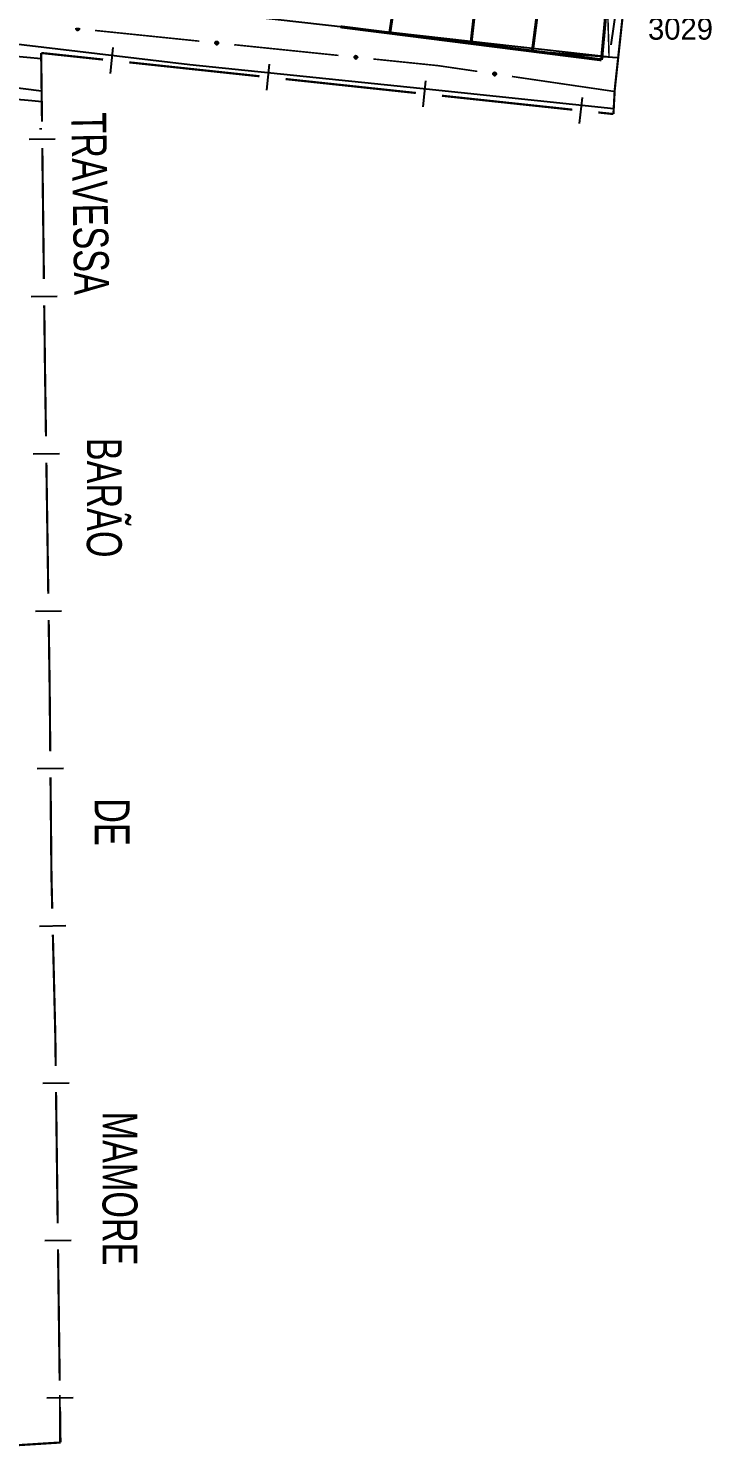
# Model space of a CAD drawing. Extents: x 202481 to 204056, y 4838981 to 4840330.
# Drawn here: x 203859.2 to 203937.4, y 4839055.5 to 4839218.1 of the extents above; entities that cross this region are included whole.
import ezdxf
from ezdxf.enums import TextEntityAlignment as Align

# ---------------------------------------------------------------- set-up
doc = ezdxf.new("R2010")
doc.units = 0
doc.header["$LTSCALE"] = 1.5
doc.header["$MEASUREMENT"] = 0
doc.linetypes.add('TRACO_25', pattern=[8, 3, -1, 1, -1, 1, -1])
for name, color, linetype in [('CD_MALHA_LOTES', 7, 'CONTINUOUS'), ('HD-CANAIS', 7, 'CONTINUOUS'), ('LM-LIM-SETORES-BAIRROS', 250, 'CONTINUOUS'), ('RU-QUADRA', 210, 'CONTINUOUS'), ('SV-EIXO-RUA-PAV', 20, 'CONTINUOUS'), ('SV-RUA-NAO-PAV', 7, 'CONTINUOUS'), ('SV-RUA-PAVIM', 7, 'CONTINUOUS'), ('SV-TXT-RUA-N-PAV', 7, 'CONTINUOUS'), ('Th_NmrPort', 1, 'CONTINUOUS')]:
    doc.layers.add(name, color=color, linetype=linetype)
doc.styles.add('ARIAL', font='ARIAL.SHX')

msp = doc.modelspace()

# ---------------------------------------------------------------- linework, layer by layer
at = {"layer": 'CD_MALHA_LOTES', "linetype": 'Continuous', "const_width": 0.35, "flags": 128}
for points in [[(203900.59, 4839217.55), (203903.04, 4839233.83)], [(203909.89, 4839216.37), (203911.71, 4839232.39)], [(203916.92, 4839215.48), (203917.85, 4839222.66)], [(203925.49, 4839221.56), (203924.83, 4839214.48)], [(203900.59, 4839217.55), (203894.95, 4839218.26)], [(203909.89, 4839216.37), (203900.59, 4839217.55)], [(203916.92, 4839215.48), (203909.89, 4839216.37)], [(203924.83, 4839214.48), (203916.92, 4839215.48)]]:
    msp.add_lwpolyline(points, dxfattribs=at)
at = {"layer": 'HD-CANAIS', "linetype": 'Continuous'}
for points in [[(203860.698208, 4839214.595294, 4.88), (203852.44, 4839215.37, 4.88), (203845.52, 4839215.76, 4.88), (203833.62, 4839216.04, 4.88), (203823.01, 4839216.03, 4.88)], [(203822.84, 4839212.08, 4.88), (203839.69, 4839212.14, 4.88), (203847.18, 4839212.02, 4.88), (203854.41, 4839211.72, 4.88), (203860.742584, 4839210.947373, 4.88)]]:
    msp.add_polyline3d(points, dxfattribs=at)
at = {"layer": 'LM-LIM-SETORES-BAIRROS', "const_width": 0.25}
for points in [[(203926.34, 4839211.08), (203927.354034, 4839220.48197)], [(203860.700553, 4839214.402497), (203860.69, 4839215.27)], [(203860.69, 4839215.27), (203867.782162, 4839214.513142)], [(203860.7857, 4839207.403015), (203860.700553, 4839214.402497)], [(203870.765223, 4839214.194797), (203885.680531, 4839212.603071)], [(203888.663593, 4839212.284726), (203903.578901, 4839210.693001)], [(203906.561962, 4839210.374656), (203921.47727, 4839208.78293)], [(203926.19, 4839208.28), (203926.310925, 4839210.537274)], [(203926.310925, 4839210.537274), (203926.34, 4839211.08)], [(203924.460332, 4839208.464585), (203925.454686, 4839208.35847)], [(203925.454686, 4839208.35847), (203926.19, 4839208.28)], [(203861.00465, 4839189.404346), (203860.822192, 4839204.403237)], [(203861.13, 4839179.1), (203861.041142, 4839186.404568)], [(203861.140187, 4839178.405183), (203861.13, 4839179.1)], [(203861.242804, 4839171.405936), (203861.140187, 4839178.405183)], [(203861.506676, 4839153.40787), (203861.286782, 4839168.406258)], [(203861.66, 4839142.95), (203861.550654, 4839150.408192)], [(203861.665176, 4839142.409018), (203861.66, 4839142.95)], [(203861.732143, 4839135.409339), (203861.665176, 4839142.409018)], [(203861.87, 4839121), (203861.760843, 4839132.409476)], [(203861.88437, 4839120.410173), (203861.87, 4839121)], [(203861.957438, 4839117.411063), (203861.88437, 4839120.410173)], [(203862.31, 4839102.94), (203862.030506, 4839114.411953)], [(203862.316642, 4839102.415399), (203862.31, 4839102.94)], [(203862.354622, 4839099.41564), (203862.316642, 4839102.415399)], [(203862.5825, 4839081.417082), (203862.392602, 4839096.41588)], [(203862.810379, 4839063.418525), (203862.62048, 4839078.417323)], [(203862.9, 4839056.34), (203862.848359, 4839060.418765)], [(203852.000505, 4839055.656452), (203861.980898, 4839056.282361)], [(203861.980898, 4839056.282361), (203862.9, 4839056.34)]]:
    msp.add_lwpolyline(points, dxfattribs=at)
at = {"layer": 'LM-LIM-SETORES-BAIRROS'}
for points in [[(203868.617343, 4839212.915496), (203868.935688, 4839215.898557)], [(203886.515713, 4839211.005425), (203886.834058, 4839213.988487)], [(203904.414082, 4839209.095355), (203904.732427, 4839212.078416)], [(203922.312452, 4839207.185284), (203922.630797, 4839210.168346)], [(203862.309917, 4839205.421408), (203859.310139, 4839205.384917)], [(203862.528867, 4839187.42274), (203859.529089, 4839187.386248)], [(203862.771962, 4839169.42814), (203859.772284, 4839169.384161)], [(203863.035834, 4839151.430074), (203860.036156, 4839151.386095)], [(203863.251208, 4839133.42378), (203860.251345, 4839133.39508)], [(203863.505705, 4839115.448191), (203860.506595, 4839115.375122)], [(203863.879821, 4839097.43479), (203860.880062, 4839097.39681)], [(203864.1077, 4839079.436232), (203861.107941, 4839079.398253)], [(203864.335579, 4839061.437675), (203861.335819, 4839061.399695)]]:
    msp.add_lwpolyline(points, dxfattribs=at)
at = {"layer": 'RU-QUADRA', "linetype": 'Continuous', "const_width": 0.18, "flags": 128}
msp.add_lwpolyline([(203925.49, 4839221.56), (203925.69, 4839214.79), (203916.92, 4839215.48), (203909.89, 4839216.37), (203900.59, 4839217.55), (203894.95, 4839218.26)], dxfattribs=at)
at = {"layer": 'SV-EIXO-RUA-PAV'}
for points in [[(203865.04249, 4839218.101693), (203865.051137, 4839218.065905), (203865.050639, 4839218.03014), (203865.043821, 4839217.99657), (203865.027919, 4839217.962242), (203865.003262, 4839217.928319), (203864.964898, 4839217.897278), (203864.926885, 4839217.878585), (203864.891048, 4839217.872899), (203864.855095, 4839217.873627), (203864.819785, 4839217.880623), (203864.786964, 4839217.894753), (203864.752853, 4839217.91964), (203864.722717, 4839217.957911), (203864.703641, 4839217.995612), (203864.697453, 4839218.031359), (203864.698967, 4839218.066739), (203864.705001, 4839218.101585)], [(203864.697453, 4839218.031359), (203865.050639, 4839218.03014)], [(203864.698967, 4839218.066739), (203865.051137, 4839218.065905)], [(203864.700751, 4839218.048355), (203865.048872, 4839218.045602)], [(203864.703641, 4839217.995612), (203865.043821, 4839217.99657)], [(203864.703921, 4839218.012366), (203865.044176, 4839218.013163)], [(203864.715236, 4839217.975544), (203865.031058, 4839217.978844)], [(203864.722717, 4839217.957911), (203865.027919, 4839217.962242)], [(203864.741761, 4839217.939906), (203865.01251, 4839217.945081)], [(203864.752853, 4839217.91964), (203865.003262, 4839217.928319)], [(203864.775629, 4839217.909002), (203864.976316, 4839217.913127)], [(203864.786964, 4839217.894753), (203864.964898, 4839217.897278)], [(203864.807756, 4839217.887878), (203864.939459, 4839217.888099)], [(203864.819785, 4839217.880623), (203864.926885, 4839217.878585)], [(203880.614105, 4839216.400351), (203880.967291, 4839216.399132)], [(203880.61562, 4839216.435731), (203880.967789, 4839216.434897)], [(203880.617403, 4839216.417347), (203880.965524, 4839216.414594)], [(203880.620293, 4839216.364604), (203880.960473, 4839216.365562)], [(203880.620573, 4839216.381359), (203880.960829, 4839216.382156)], [(203880.621653, 4839216.470578), (203880.959142, 4839216.470685)], [(203880.622516, 4839216.453858), (203880.958699, 4839216.455072)], [(203880.631888, 4839216.344536), (203880.94771, 4839216.347837)], [(203880.63278, 4839216.487098), (203880.946026, 4839216.492034)], [(203880.634525, 4839216.504864), (203880.94194, 4839216.511572)], [(203880.63937, 4839216.326903), (203880.944571, 4839216.331234)], [(203880.648474, 4839216.519782), (203880.922355, 4839216.528751)], [(203880.658413, 4839216.308898), (203880.929162, 4839216.314074)], [(203880.661117, 4839216.538448), (203880.910166, 4839216.548956)], [(203880.669505, 4839216.288632), (203880.919914, 4839216.297311)], [(203880.682232, 4839216.554729), (203880.885911, 4839216.561291)], [(203880.692281, 4839216.277994), (203880.892968, 4839216.282119)], [(203880.698605, 4839216.569861), (203880.876457, 4839216.572957)], [(203880.703616, 4839216.263745), (203880.88155, 4839216.26627)], [(203880.720585, 4839216.580976), (203880.850791, 4839216.579978)], [(203880.724408, 4839216.25687), (203880.856111, 4839216.257091)], [(203880.736437, 4839216.249616), (203880.843537, 4839216.247578)], [(203880.737247, 4839216.589192), (203880.84294, 4839216.587157)], [(203896.530757, 4839214.769344), (203896.883943, 4839214.768124)], [(203896.532272, 4839214.804723), (203896.884441, 4839214.80389)], [(203896.534055, 4839214.786339), (203896.882176, 4839214.783587)], [(203896.536945, 4839214.733597), (203896.877125, 4839214.734554)], [(203896.537225, 4839214.750351), (203896.877481, 4839214.751148)], [(203896.538305, 4839214.83957), (203896.875794, 4839214.839678)], [(203896.539168, 4839214.82285), (203896.875351, 4839214.824065)], [(203896.54854, 4839214.713528), (203896.864362, 4839214.716829)], [(203896.549432, 4839214.85609), (203896.862678, 4839214.861027)], [(203896.551177, 4839214.873856), (203896.858593, 4839214.880564)], [(203896.556022, 4839214.695896), (203896.861223, 4839214.700226)], [(203896.565126, 4839214.888774), (203896.839008, 4839214.897744)], [(203896.575065, 4839214.67789), (203896.845814, 4839214.683066)], [(203896.577769, 4839214.907441), (203896.826818, 4839214.917948)], [(203896.586157, 4839214.657624), (203896.836567, 4839214.666303)], [(203896.598884, 4839214.923721), (203896.802564, 4839214.930283)], [(203896.608933, 4839214.646986), (203896.80962, 4839214.651112)], [(203896.615257, 4839214.938853), (203896.793109, 4839214.941949)], [(203896.620268, 4839214.632737), (203896.798202, 4839214.635262)], [(203896.637237, 4839214.949968), (203896.767443, 4839214.94897)], [(203896.641061, 4839214.625863), (203896.772763, 4839214.626083)], [(203896.653089, 4839214.618608), (203896.760189, 4839214.61657)], [(203896.653899, 4839214.958184), (203896.759592, 4839214.95615)], [(203912.412074, 4839212.865389), (203912.764878, 4839212.848923)], [(203912.415115, 4839212.90067), (203912.76692, 4839212.884634)], [(203912.416102, 4839212.882226), (203912.763781, 4839212.864448)], [(203912.416714, 4839212.829408), (203912.756617, 4839212.815679)], [(203912.417716, 4839212.846135), (203912.757689, 4839212.832242)], [(203912.422647, 4839212.935224), (203912.759826, 4839212.920762)], [(203912.422787, 4839212.918483), (203912.758709, 4839212.905183)], [(203912.427431, 4839212.808858), (203912.743101, 4839212.798521)], [(203912.434144, 4839212.790918), (203912.739248, 4839212.78207)], [(203912.434477, 4839212.951248), (203912.747644, 4839212.942657)], [(203912.436987, 4839212.968922), (203912.744405, 4839212.962353)], [(203912.451567, 4839212.983224), (203912.72558, 4839212.980362)], [(203912.452393, 4839212.772108), (203912.723113, 4839212.765591)], [(203912.4626, 4839212.751382), (203912.71315, 4839212.749243)], [(203912.465004, 4839213.001327), (203912.714274, 4839213.001073)], [(203912.484896, 4839212.739771), (203912.685573, 4839212.735229)], [(203912.486802, 4839213.016681), (203912.690575, 4839213.014444)], [(203912.495604, 4839212.725046), (203912.673482, 4839212.719887)], [(203912.503813, 4839213.031092), (203912.681633, 4839213.026508)], [(203912.516081, 4839212.71728), (203912.64767, 4839212.711815)], [(203912.526252, 4839213.041248), (203912.656294, 4839213.03463)], [(203912.527785, 4839212.709513), (203912.634697, 4839212.702853)], [(203912.543253, 4839213.048737), (203912.64876, 4839213.042142)]]:
    msp.add_lwpolyline(points, dxfattribs=at)
at = {"layer": 'SV-EIXO-RUA-PAV', "const_width": 0.18}
for points in [[(203866.865757, 4839217.841426), (203878.803247, 4839216.618171)], [(203882.78241, 4839216.210419), (203894.719899, 4839214.987163)], [(203898.699062, 4839214.579411), (203905.662597, 4839213.865845)], [(203905.662597, 4839213.865845), (203906.11, 4839213.82)], [(203906.11, 4839213.82), (203910.612307, 4839213.161179)], [(203914.570158, 4839212.582028), (203925.454248, 4839210.989363)], [(203925.454248, 4839210.989363), (203926.328293, 4839210.861465)], [(203860.489311, 4839206.59339), (203860.79564, 4839206.585944)], [(203862.830995, 4839061.790212), (203862.810043, 4839056.790256)], [(203862.810043, 4839056.790256), (203862.81, 4839056.78)], [(203862.81, 4839056.78), (203862.822046, 4839056.335111)]]:
    msp.add_lwpolyline(points, dxfattribs=at)
at = {"layer": 'SV-EIXO-RUA-PAV'}
for points in [[(203880.661117, 4839216.538448), (203880.698605, 4839216.569861), (203880.737247, 4839216.589192), (203880.774117, 4839216.596039), (203880.808275, 4839216.593595), (203880.84294, 4839216.587157), (203880.876457, 4839216.572957), (203880.910166, 4839216.548956), (203880.94194, 4839216.511572), (203880.959142, 4839216.470685), (203880.967789, 4839216.434897), (203880.967291, 4839216.399132), (203880.960473, 4839216.365562), (203880.944571, 4839216.331234), (203880.919914, 4839216.297311), (203880.88155, 4839216.26627), (203880.843537, 4839216.247578), (203880.8077, 4839216.241891), (203880.771748, 4839216.24262), (203880.736437, 4839216.249616), (203880.703616, 4839216.263745), (203880.669505, 4839216.288632), (203880.63937, 4839216.326903), (203880.620293, 4839216.364604), (203880.614105, 4839216.400351), (203880.61562, 4839216.435731), (203880.621653, 4839216.470578), (203880.634525, 4839216.504864), (203880.661117, 4839216.538448)], [(203896.577769, 4839214.907441), (203896.615257, 4839214.938853), (203896.653899, 4839214.958184), (203896.690769, 4839214.965032), (203896.724928, 4839214.962587), (203896.759592, 4839214.95615), (203896.793109, 4839214.941949), (203896.826818, 4839214.917948), (203896.858593, 4839214.880564), (203896.875794, 4839214.839678), (203896.884441, 4839214.80389), (203896.883943, 4839214.768124), (203896.877125, 4839214.734554), (203896.861223, 4839214.700226), (203896.836567, 4839214.666303), (203896.798202, 4839214.635262), (203896.760189, 4839214.61657), (203896.724353, 4839214.610883), (203896.6884, 4839214.611612), (203896.653089, 4839214.618608), (203896.620268, 4839214.632737), (203896.586157, 4839214.657624), (203896.556022, 4839214.695896), (203896.536945, 4839214.733597), (203896.530757, 4839214.769344), (203896.532272, 4839214.804723), (203896.538305, 4839214.83957), (203896.551177, 4839214.873856), (203896.577769, 4839214.907441)], [(203912.465004, 4839213.001327), (203912.503813, 4839213.031092), (203912.543253, 4839213.048737), (203912.580384, 4839213.053987), (203912.614406, 4839213.050069), (203912.64876, 4839213.042142), (203912.681633, 4839213.026508), (203912.714274, 4839213.001073), (203912.744405, 4839212.962353), (203912.759826, 4839212.920762), (203912.76692, 4839212.884634), (203912.764878, 4839212.848923), (203912.756617, 4839212.815679), (203912.739248, 4839212.78207), (203912.71315, 4839212.749243), (203912.673482, 4839212.719887), (203912.634697, 4839212.702853), (203912.598648, 4839212.698719), (203912.56276, 4839212.700999), (203912.527785, 4839212.709513), (203912.495604, 4839212.725046), (203912.4626, 4839212.751382), (203912.434144, 4839212.790918), (203912.416714, 4839212.829408), (203912.412074, 4839212.865389), (203912.415115, 4839212.90067), (203912.422647, 4839212.935224), (203912.436987, 4839212.968922), (203912.465004, 4839213.001327)]]:
    msp.add_lwpolyline(points, close=True, dxfattribs=at)
at = {"layer": 'SV-RUA-NAO-PAV', "linetype": 'TRACO_25'}
msp.add_polyline3d([(203933.26, 4839273.82, 2.71), (203931.42, 4839260.72, 3.86), (203928.28, 4839232.52, 3.83), (203925.69, 4839214.79, 3.87)], dxfattribs=at)
at = {"layer": 'SV-RUA-PAVIM', "linetype": 'Continuous'}
for points in [[(203926.730326, 4839214.699042, 3.85), (203926.08, 4839214.76, 3.85), (203882.04, 4839219.72, 3.85)], [(203926.223076, 4839208.897415, 4.21), (203904.04, 4839211.2, 4.21), (203877.71, 4839213.91, 4.21), (203856.49, 4839216.41, 4.21), (203843, 4839217.14, 4.21), (203832.71, 4839217.19, 4.21), (203803.39, 4839217.11, 4.21), (203758.72, 4839217.5, 4.21), (203714.4, 4839217.66, 4.48), (203680.05, 4839217.81, 4.56), (203672.26, 4839217.95, 4.57), (203666.25, 4839217.85, 4.57), (203660.37, 4839217.61, 4.56), (203639.96, 4839216.5, 4.59), (203599.28, 4839213.31, 5.29), (203599.36, 4839208.1, 5.34), (203644.91, 4839210.76, 4.6), (203650.85, 4839211.11, 4.56), (203657.7, 4839211.52, 4.56), (203665.01, 4839211.72, 4.52), (203710.33, 4839211.61, 4.68), (203758.68, 4839211.35, 4.68)], [(203758.65, 4839211.34, 4.73), (203790.41, 4839211.09, 4.73), (203827.16, 4839211.05, 4.73), (203847.6, 4839210.91, 4.73), (203859.63, 4839209.84, 4.73), (203860.757594, 4839209.71348, 4.73)]]:
    msp.add_polyline3d(points, dxfattribs=at)

# ---------------------------------------------------------------- texts
at = {"layer": 'SV-TXT-RUA-N-PAV', "style": 'ARIAL', "width": 0.7}
for s, rotation, p in [('TRAVESSA', 271, (203864.128887, 4839208.438529)), ('BARÃO', 270, (203865.921076, 4839171.250616)), ('DE', 270, (203866.81717, 4839130.03028)), ('MAMORE', 270, (203867.713265, 4839094.186508))]:
    msp.add_text(s, height=4, rotation=rotation, dxfattribs=at).set_placement(p)
at = {"layer": 'Th_NmrPort', "color": 1}
msp.add_text('3029', height=2.5, dxfattribs=at).set_placement((203930.146667, 4839218.04), align=Align.MIDDLE_LEFT)

doc.saveas('drawing.dxf')
